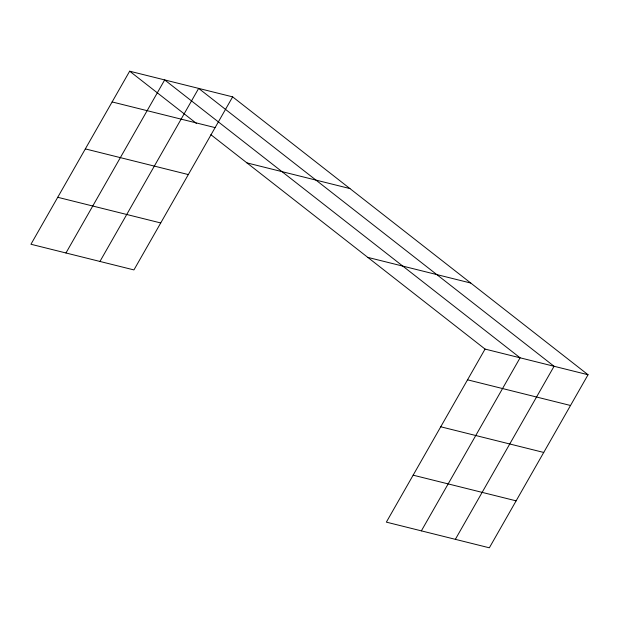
<?xml version="1.0" encoding="UTF-8"?>
<svg xmlns="http://www.w3.org/2000/svg" width="619" height="619" viewBox="0 0 619 619"><rect width="100%" height="100%" fill="white"/><g stroke="black" fill="none" stroke-linecap="round" stroke-linejoin="round"><path stroke-width="0.93" d="M232.643 96.866L129.657 71.193L30.95 244.257L133.936 269.923L232.643 96.866L588.05 374.743L489.343 547.807L386.357 522.134L485.064 349.077L588.05 374.743M65.962 252.978L164.677 79.921L520.084 357.805L421.369 530.862M99.945 261.45L198.66 88.393L554.067 366.278L455.352 539.335M112.124 101.934L215.11 127.607M246.942 162.898L349.928 188.563M85.337 148.9L188.323 174.573M367.787 257.38L470.765 283.045M57.737 197.291L160.723 222.956M467.531 379.818L570.517 405.484M440.743 426.785L543.73 452.45M413.144 475.175L516.13 500.841M129.657 71.193L196.571 123.514M210.855 134.679L485.064 349.077"/></g></svg>
